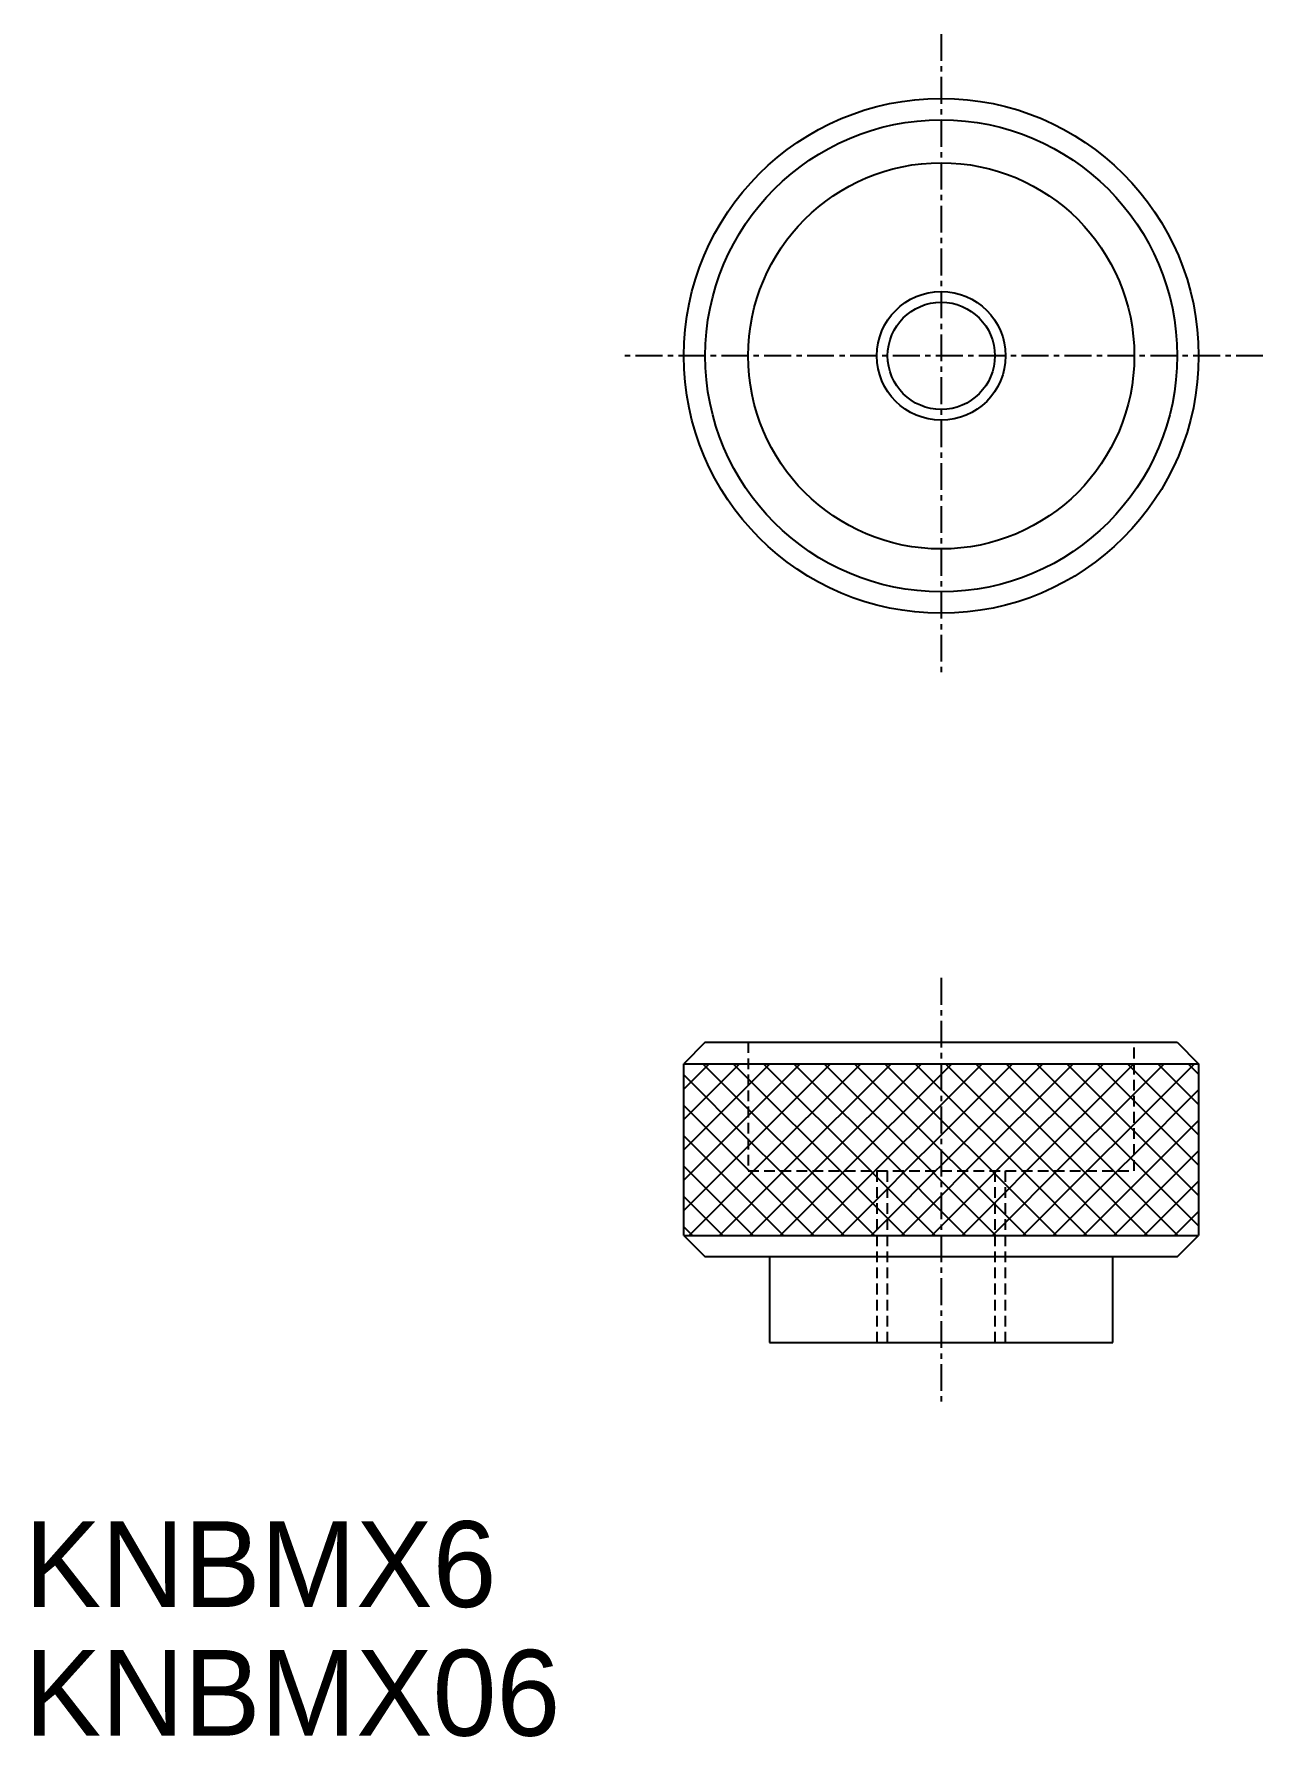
# Model space of a CAD drawing. Extents: x -12895.7 to -12838.4, y -348.7 to -269.3.
import ezdxf

# ---------------------------------------------------------------- set-up
doc = ezdxf.new("R2010")
doc.units = 0
doc.linetypes.add('CENTER', pattern=[2, 1.25, -0.25, 0.25, -0.25])
doc.linetypes.add('DASHED', pattern=[0.75, 0.5, -0.25])
doc.layers.get('0').update_dxf_attribs({"linetype": 'CONTINUOUS'})
doc.layers.add('CENTER', color=1, linetype='CENTER')

# ---------------------------------------------------------------- blocks, each defined once
blk = doc.blocks.new('*X2')
at = {"color": 0, "linetype": 'CONTINUOUS'}
for p, q in [((-12865.429, -319.941), (-12862.833, -317.344)), ((-12865.429, -318.527), (-12864.247, -317.344)), ((-12862.429, -319.455), (-12864.54, -317.344)), ((-12862.429, -318.041), (-12863.126, -317.344)), ((-12862.429, -321.184), (-12858.59, -317.344)), ((-12862.429, -319.769), (-12860.005, -317.344)), ((-12862.429, -318.355), (-12861.419, -317.344)), ((-12862.176, -322.344), (-12857.176, -317.344)), ((-12856.712, -322.344), (-12861.712, -317.344)), ((-12860.762, -322.344), (-12855.762, -317.344)), ((-12855.298, -322.344), (-12860.298, -317.344)), ((-12859.348, -322.344), (-12854.348, -317.344)), ((-12853.883, -322.344), (-12858.883, -317.344)), ((-12853.429, -321.384), (-12857.469, -317.344)), ((-12853.429, -319.97), (-12856.055, -317.344)), ((-12853.429, -318.556), (-12854.641, -317.344)), ((-12853.429, -322.083), (-12848.691, -317.344)), ((-12853.429, -320.669), (-12850.105, -317.344)), ((-12853.429, -319.255), (-12851.519, -317.344)), ((-12853.429, -317.84), (-12852.933, -317.344)), ((-12848.226, -322.344), (-12853.226, -317.344)), ((-12852.277, -322.344), (-12847.277, -317.344)), ((-12846.812, -322.344), (-12851.812, -317.344)), ((-12850.862, -322.344), (-12845.862, -317.344)), ((-12845.398, -322.344), (-12850.398, -317.344)), ((-12849.448, -322.344), (-12844.448, -317.344)), ((-12844.429, -321.899), (-12848.984, -317.344)), ((-12844.429, -320.485), (-12847.57, -317.344)), ((-12844.429, -319.07), (-12846.155, -317.344)), ((-12844.429, -317.656), (-12844.741, -317.344)), ((-12844.429, -320.154), (-12841.62, -317.344)), ((-12844.429, -318.74), (-12843.034, -317.344)), ((-12841.429, -319.242), (-12843.327, -317.344)), ((-12841.429, -317.828), (-12841.913, -317.344)), ((-12862.429, -320.869), (-12865.429, -317.869)), ((-12858.126, -322.344), (-12862.429, -318.041)), ((-12857.933, -322.344), (-12853.429, -317.84)), ((-12841.429, -320.656), (-12844.429, -317.656)), ((-12865.429, -321.355), (-12862.429, -318.355)), ((-12849.641, -322.344), (-12853.429, -318.556)), ((-12848.034, -322.344), (-12844.429, -318.74)), ((-12844.429, -321.568), (-12841.429, -318.568)), ((-12841.429, -322.07), (-12844.429, -319.07)), ((-12862.429, -322.284), (-12865.429, -319.284)), ((-12865.429, -322.769), (-12862.429, -319.769)), ((-12859.54, -322.344), (-12862.429, -319.455)), ((-12856.519, -322.344), (-12853.429, -319.255)), ((-12855.105, -322.344), (-12853.429, -320.669)), ((-12851.055, -322.344), (-12853.429, -319.97)), ((-12846.791, -325.344), (-12841.429, -319.983)), ((-12846.62, -322.344), (-12844.429, -320.154)), ((-12841.429, -323.485), (-12844.429, -320.485)), ((-12860.783, -325.344), (-12865.429, -320.698)), ((-12865.429, -324.184), (-12862.429, -321.184)), ((-12860.954, -322.344), (-12862.429, -320.869)), ((-12852.469, -322.344), (-12853.429, -321.384)), ((-12845.377, -325.344), (-12841.429, -321.397)), ((-12862.197, -325.344), (-12865.429, -322.112)), ((-12853.691, -322.344), (-12853.429, -322.083)), ((-12845.206, -322.344), (-12844.429, -321.568)), ((-12841.429, -324.899), (-12844.429, -321.899)), ((-12865.176, -325.344), (-12862.176, -322.344)), ((-12863.762, -325.344), (-12860.762, -322.344)), ((-12862.369, -322.344), (-12862.429, -322.284)), ((-12859.369, -325.344), (-12862.369, -322.344)), ((-12862.348, -325.344), (-12859.348, -322.344)), ((-12857.954, -325.344), (-12860.954, -322.344)), ((-12860.933, -325.344), (-12857.933, -322.344)), ((-12856.54, -325.344), (-12859.54, -322.344)), ((-12859.519, -325.344), (-12856.519, -322.344)), ((-12856.429, -324.041), (-12858.126, -322.344)), ((-12856.429, -322.627), (-12856.712, -322.344)), ((-12855.929, -323.127), (-12856.429, -322.627)), ((-12855.929, -324.583), (-12853.691, -322.344)), ((-12855.929, -323.169), (-12855.105, -322.344)), ((-12853.429, -324.213), (-12855.298, -322.344)), ((-12853.429, -322.798), (-12853.883, -322.344)), ((-12853.429, -323.497), (-12852.277, -322.344)), ((-12853.429, -324.911), (-12850.929, -322.411)), ((-12850.929, -325.298), (-12853.429, -322.798)), ((-12850.929, -323.884), (-12852.469, -322.344)), ((-12850.929, -322.47), (-12851.055, -322.344)), ((-12850.929, -322.411), (-12850.862, -322.344)), ((-12850.429, -322.97), (-12850.929, -322.47)), ((-12850.429, -324.74), (-12848.034, -322.344)), ((-12850.429, -323.326), (-12849.448, -322.344)), ((-12848.055, -325.344), (-12850.429, -322.97)), ((-12846.641, -325.344), (-12849.641, -322.344)), ((-12849.62, -325.344), (-12846.62, -322.344)), ((-12845.226, -325.344), (-12848.226, -322.344)), ((-12848.206, -325.344), (-12845.206, -322.344)), ((-12843.812, -325.344), (-12846.812, -322.344)), ((-12842.398, -325.344), (-12845.398, -322.344)), ((-12843.963, -325.344), (-12841.429, -322.811)), ((-12863.611, -325.344), (-12865.429, -323.526)), ((-12858.105, -325.344), (-12856.429, -323.669)), ((-12856.429, -323.669), (-12855.929, -323.169)), ((-12853.712, -325.344), (-12855.929, -323.127)), ((-12855.277, -325.344), (-12853.429, -323.497)), ((-12852.448, -325.344), (-12850.929, -323.826)), ((-12850.929, -323.826), (-12850.429, -323.326)), ((-12855.929, -324.541), (-12856.429, -324.041)), ((-12856.429, -325.083), (-12855.929, -324.583)), ((-12855.126, -325.344), (-12855.929, -324.541)), ((-12852.298, -325.344), (-12853.429, -324.213)), ((-12850.429, -324.384), (-12850.929, -323.884)), ((-12849.469, -325.344), (-12850.429, -324.384)), ((-12842.549, -325.344), (-12841.429, -324.225)), ((-12865.025, -325.344), (-12865.429, -324.94)), ((-12856.691, -325.344), (-12856.429, -325.083)), ((-12853.862, -325.344), (-12853.429, -324.911)), ((-12851.034, -325.344), (-12850.929, -325.24)), ((-12850.929, -325.24), (-12850.429, -324.74)), ((-12850.883, -325.344), (-12850.929, -325.298))]:
    blk.add_line(p, q, dxfattribs=at)

msp = doc.modelspace()

# ---------------------------------------------------------------- linework, layer by layer
at = {"color": 7, "linetype": 'CONTINUOUS'}
for p, q in [((-12864.429, -316.344), (-12865.429, -317.344)), ((-12864.429, -316.344), (-12842.429, -316.344)), ((-12842.429, -316.344), (-12841.429, -317.344)), ((-12865.429, -325.344), (-12865.429, -317.344)), ((-12865.429, -317.344), (-12841.429, -317.344)), ((-12841.429, -317.344), (-12841.429, -325.344)), ((-12857.929, -322.344), (-12857.929, -322.344)), ((-12853.429, -322.344), (-12853.429, -322.344)), ((-12865.429, -325.344), (-12864.429, -326.344)), ((-12865.429, -325.344), (-12841.429, -325.344)), ((-12842.429, -326.344), (-12841.429, -325.344)), ((-12842.429, -326.344), (-12864.429, -326.344)), ((-12861.429, -326.344), (-12861.429, -330.344)), ((-12845.429, -330.344), (-12845.429, -326.344)), ((-12861.429, -330.344), (-12845.429, -330.344))]:
    msp.add_line(p, q, dxfattribs=at)
at = {"color": 3, "linetype": 'DASHED'}
for p, q in [((-12862.429, -316.344), (-12862.429, -322.344)), ((-12844.429, -322.344), (-12844.429, -316.344)), ((-12862.429, -322.344), (-12844.429, -322.344)), ((-12856.429, -322.344), (-12856.429, -330.344)), ((-12855.929, -330.344), (-12855.929, -322.344)), ((-12850.929, -322.344), (-12850.929, -330.344)), ((-12850.429, -330.344), (-12850.429, -322.344))]:
    msp.add_line(p, q, dxfattribs=at)
at = {"color": 7, "linetype": 'CONTINUOUS'}
for radius in [12, 11, 9, 2.5]:
    msp.add_circle((-12853.429, -284.348), radius, dxfattribs=at)
at = {"color": 3, "linetype": 'CONTINUOUS'}
msp.add_circle((-12853.429, -284.348), 3, dxfattribs=at)
at = {"layer": 'CENTER', "color": 1, "linetype": 'CENTER'}
for p, q in [((-12853.429, -269.348), (-12853.429, -299.348)), ((-12838.429, -284.348), (-12868.429, -284.348)), ((-12853.429, -313.344), (-12853.429, -333.344))]:
    msp.add_line(p, q, dxfattribs=at)

# ---------------------------------------------------------------- block references
at = {"color": 7, "linetype": 'CONTINUOUS'}
msp.add_blockref('*X2', (0, 0), dxfattribs=at)

# ---------------------------------------------------------------- texts
for s, p in [('KNBMX6', (-12896.161, -342.668)), ('KNBMX06', (-12896.161, -348.668))]:
    msp.add_text(s, height=4, dxfattribs=at).set_placement(p)

doc.saveas('drawing.dxf')
